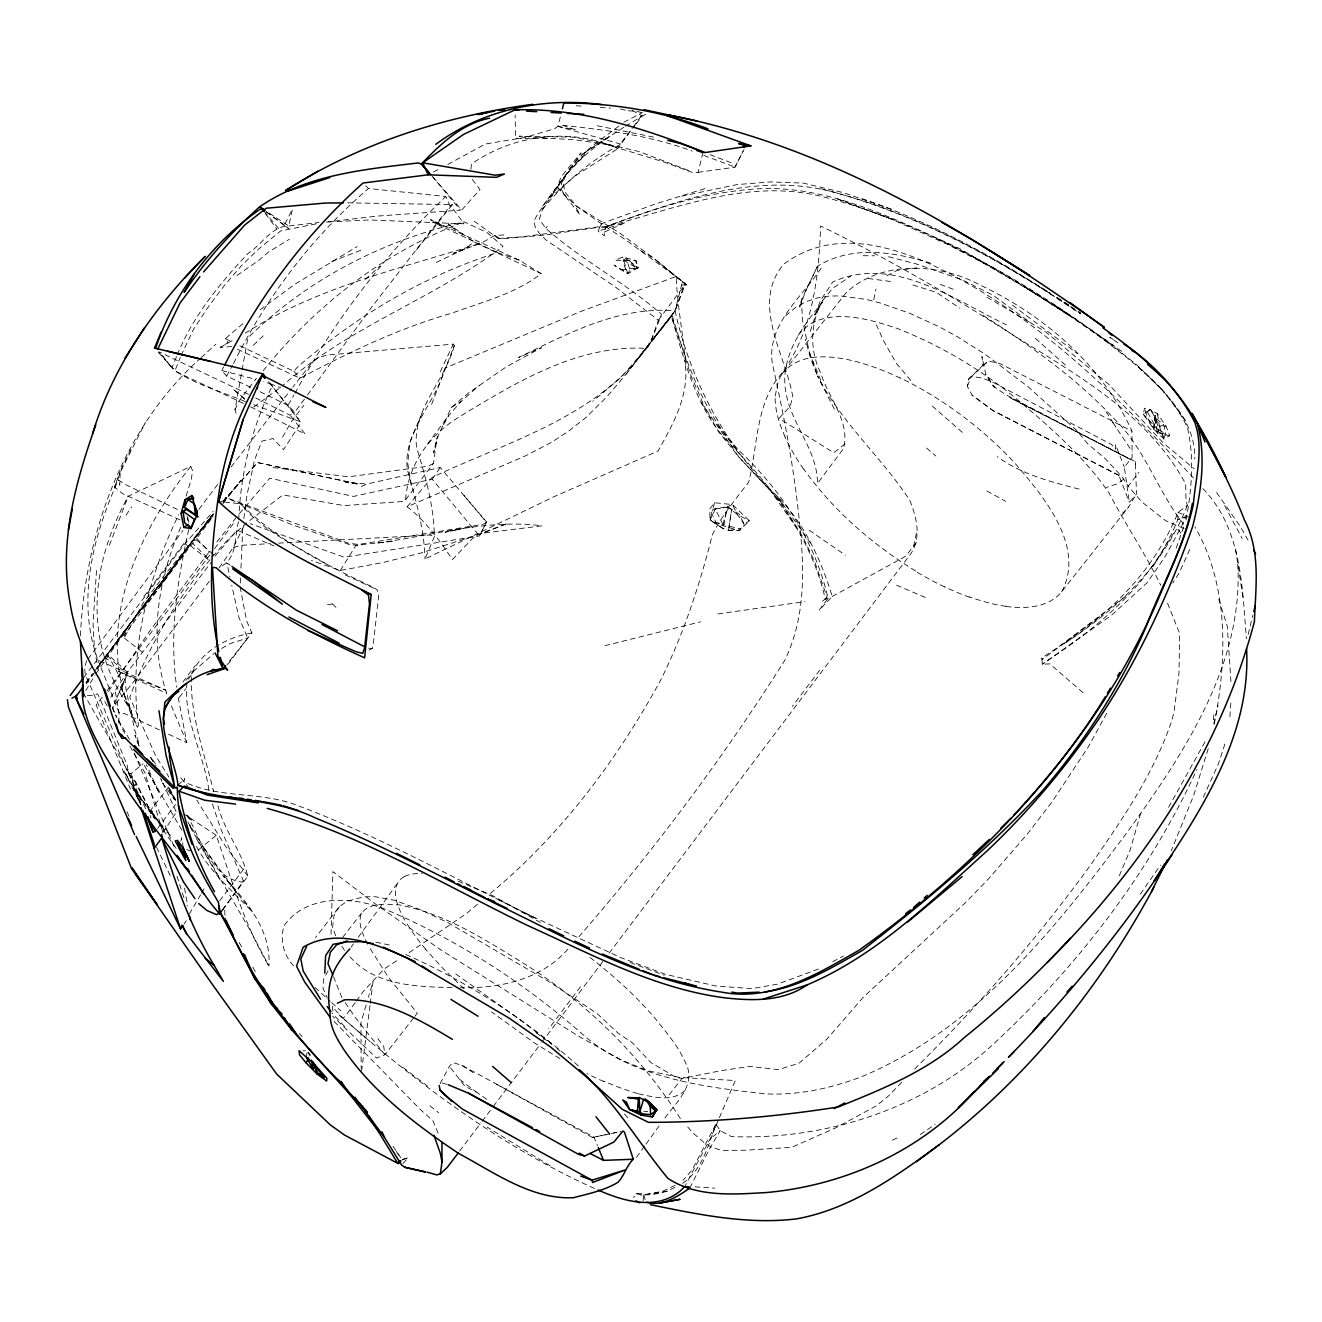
<?xml version="1.0" encoding="UTF-8"?>
<svg xmlns="http://www.w3.org/2000/svg" width="1322" height="1322" viewBox="0 0 1322 1322"><rect width="100%" height="100%" fill="white"/><g stroke="black" fill="none" stroke-linecap="round" stroke-linejoin="round"><path stroke-width="0.75" stroke-dasharray="5 3.75" d="M118.798 722.985L119.046 712.69L114.981 689.754M240.67 578.061L240.373 588.042L246.603 620.828L251.874 632.99L226.938 664.173M240.968 568.08L242.818 526.288M130.861 449.199L120.203 471.21L119.773 485.24L118.319 479.985L126.251 484.943L179.544 510.49M190.071 826.944L251.94 933.431L268.944 966.101C271.407 929.531 245.809 900.728 222.856 875.577L252.733 912.23C232.639 891.078 210.066 872.355 196.251 845.981M609.095 953.245L910.643 553.968C921.781 537.988 916.675 516.852 909.685 500.212C881.46 456.933 841.089 422.528 817.541 375.944L834.38 409.225M643.153 1200.839L643.517 1193.716L636.146 1193.683L633.453 1197.699M168.572 734.206L186.782 742.766L178.239 697.586M80.411 635.799C85.054 533.989 122.616 428.394 199.721 358.973M96.506 570.559L93.052 623.736L94.358 647.863L98.109 669.791M1229.906 716.739L1230.997 700.396M1213.464 719.779L1213.811 714.822M306.522 1057.683L307.084 1050.726L303.085 1050.742M238.737 519.645C240.621 473.094 251.676 427.931 272.282 385.974L270.118 383.711L263.574 381.761M775.188 396.104L778.443 380.257L781.88 374.143L846.477 292.344C882.038 259.889 939.595 263.095 979.866 284.974C1044.43 315.413 1102.184 365.285 1131.963 431.137L1132.111 457.412L1124.328 467.096L1129.335 502.377L1136.441 493.998L1135.433 461.692L1009.562 397.509L1131.054 459.775L1005.282 394.452L993.103 385.974L985.882 374.704L981.965 356.477L982.874 365.351L968.464 379.265L967.34 386.305L972.133 395.245L993.053 410.613L1118.957 475.424L1118.577 474.515L1129.335 502.377M238.505 521.645C234.49 536.286 237.266 557.901 221.865 565.998M1169.722 435.649L1162.55 434.343L1153.66 428.923L1155.197 415.025L1150.239 409.605L1144.505 408.217L1143.315 414.298L1153.66 428.923L1163.839 439.003L1169.722 435.649L1165.987 426.18L1157.428 413.703L1150.239 409.605L1143.315 414.298L1162.55 434.343L1163.839 439.003L1165.508 433.947L1163.872 424.924L1155.362 417.686L1150.239 409.605L1143.315 414.298M729.694 526.272L740.75 528.965L728.521 530.32L731.661 509.35L727.464 506.673L712.922 509.3L710.013 520.025L723.25 528.635L728.521 530.32L739.312 530.7L749.442 520.818L732.421 504.541L714.491 502.757L709.749 509.102L710.013 520.025L723.25 528.635L727.464 506.673L732.421 504.541L737.379 514.555L744.203 524.206L739.312 530.7L716.541 523.644L709.749 509.102M470.88 169.299L471.557 163.928C513.3 134.844 571.021 126.747 617.771 148.692L632.131 128.548M369.978 1005.546L361.451 1072.357M370.226 1003.547L373.019 981.535L368.425 997.201M243.859 518.439L246.999 494.907L254.502 460.188L261.954 441.102L272.91 438.54L283.486 449.678L301.069 422.627L268.746 381.728M405.672 499.699L433.5 463.378L436.805 438.689L437.929 436.293L433.583 452.785L436.805 438.689L451.314 407.49L468.864 392.766L506.326 366.805L541.409 347.686L518.67 357.419C567.435 333.822 619.027 305.911 675.063 310.835C690.662 381.149 725.348 446.39 777.452 496.428C804.454 523.776 821.243 560.016 832.199 596.47L818.962 610.367L828.051 598.42C815.624 543.094 783.946 494.527 743.79 455.181C704.709 417.868 688.332 365.632 671.212 315.727L675.063 310.835L685.308 284.131L653.151 257.823L619.919 233.201L574.591 204.86L557.355 187.261L560.958 176.933L581.052 152.856C566.494 176.14 547.672 196.714 534.138 220.328L534.98 226.492L539.194 233.184L546.333 240.257L615.292 286.924L658.306 320.271L652.308 337.308L646.623 348.397C577.846 344.414 515.993 382.372 459.412 416.794C429.865 434.624 407.787 464.567 405.672 499.699L402.152 501.567L343.935 505.599L282.875 494.907L248.404 521.612M1186.016 520.058C1191.733 489.421 1194.493 458.106 1187.404 427.419C1175.936 403.607 1158.551 383.711 1138.225 367.02C1083.148 320.75 1020.881 284.131 958.83 248.156C898.117 220.757 835.537 188.385 767.322 188.451C711.467 189.823 657.365 207.405 605.459 226.872C675.559 208.546 747.971 178.156 821.656 196.449C932.935 224.79 1031.705 286.94 1124.13 353.09M1214.174 724.473C1227.113 659.414 1229.063 586.125 1195.005 526.982M728.521 530.32L731.661 509.35L739.015 513.994L744.203 524.206L749.442 520.818L737.379 514.555L727.464 506.673L723.002 524.751L723.25 528.635M1153.66 428.923L1155.197 415.025L1155.395 426.328L1153.66 428.923L1147.364 417.355L1144.505 408.217M186.931 682.846C183.13 719.796 204.447 754.879 209.025 791.234M236.109 413.323L234.969 409.853L241.744 371.945M242.091 369.945L247.792 338.019C307.018 279.487 383.38 240.207 464.121 221.848L486.926 232.49L503.038 246.388C433.434 299.152 347.802 326.98 282.297 385.991M180.85 841.321L181.544 837.801L183.213 846.89M832.199 596.47L905.421 556.413L913.717 546.135L917.055 529.709M873.776 299.631L875.974 289.088M188.749 529.626C177.198 581.168 168.968 634.593 176.768 687.308M124.549 636.113L125.871 629.966L97.068 667.709M1213.794 723.58L1218.025 705.502M714.491 502.757L712.922 509.3L727.017 507.235M682.681 1183.306C701.817 1170.433 708.675 1144.786 715.913 1124.08L720.209 1130.641L731.496 1136.623C826.861 1140.208 925.797 1108.117 995.714 1041.885C1078.752 964.746 1149.396 872.735 1196.906 769.536M404.334 876.585C396.451 880.535 394.154 890.07 395.922 898.15A178.602 51.839 36 0 0 406.598 923.235M688.382 170.406L639.154 151.551L601.08 142.726L610.863 145.106L576.194 139.967L519.199 136.199L573.5 137.157L601.08 142.726L664.718 162.259L692.877 172.653L698.082 172.323L702.924 152.641M1248.117 634.494L1252.826 615.341M817.475 266.234L801.463 299.764L799.678 306.985L806.387 289.501L817.475 266.234C852.591 244.603 895.324 252.072 932.473 263.739M447.811 164.44L485.339 144.032L525.429 137.372L554.546 128.73L557.934 126.367L560.412 116.584M680.417 1118.627C639.435 1053.931 583.415 999.482 517.91 959.838C480.778 936.968 442.54 913.072 399.095 904.876C386.602 904.198 370.259 901.984 361.534 913.138C357.271 923.681 363.021 934.786 367.665 944.189M1208.242 748.616L1193.733 795.266L1171.209 850.938M704.841 188.649L655.976 203.786L601.312 223.699L598.073 231.168L604.352 235.779L605.592 226.69C679.591 200.068 760.464 170.009 839.206 193.723C914.708 214.445 984.543 251.643 1050.263 293.55M1140.622 813.245L1130.211 849.897L1118.197 878.403M369.036 650.143L372.209 648.507L373.201 645.103L378.819 594.636L377.018 589.645L371.846 586.654C325.063 564.395 277.62 540.599 240.488 503.715L218.56 501.517M366.111 1005.034L360.939 1022.666L361.17 1068.424M361.336 486.513L366.905 484.017L440.259 467.509L486.562 521.959L479.473 535.955L344.133 557.206L250.238 523.694M623.819 127.325C601.989 140.975 580.589 156.459 564.577 176.867L542.466 209.322L539.31 219.287L546.019 228.574C582.06 260.417 625.223 282.611 661.512 314.239L651.184 341.241L626.149 374.143L606.815 396.848L585.96 417.471L568.658 431.121L551.489 442.358L525.792 455.726L407.126 506.789C425.601 520.951 439.582 540.334 452.405 559.553L472.367 538.649L478.052 534.6L507.648 523.38L482.58 533.196L421.156 552.96L382.901 562.561L340.299 570.476L311.43 560.495M1224.899 744.022L1218.487 763.703L1202.161 799.777M810.254 331.392L820.185 301.003L832.794 281.966C893.044 254.435 954.203 299.797 1006.488 324.898M114.138 711.798L112.8 707.237L125.078 678.665L125.904 688.812L134.811 730.289L139.868 746.005M186.088 496.13L191.376 479.06L192.533 470.665L190.798 466.369L128.217 496.262C106.785 535.08 93.581 579.102 97.861 623.769C100.555 655.497 113.395 685.275 131.506 711.203L119.988 685.093L137.471 727.183L138.463 725.216C128.614 652.605 147.122 580.061 178.619 514.82M86.773 660.752L84.476 667.362L85.236 674.303L128.052 772.957L135.67 781.814L147.783 805.61L164.275 829.687L173.033 837.537M822.763 300.425C810.022 322.832 809.378 350.446 820.912 373.482C828.332 397.641 850.839 422.015 843.436 448.687L817.442 483.505C817.773 450.802 791.696 424.94 786.061 393.278C779.104 358.526 801.479 327.377 822.449 302.259L814.55 314.95L822.763 300.425L832.53 288.394L850.591 276.248M1176.183 548.233L1184.71 523.809M605.592 226.69L625.223 239.53L686.762 284.56L683.226 287.832L674.98 310.967L651.184 341.241L672.237 315.677L690.762 375.217L705.056 408.019L718.276 431.418L738.899 457.048L780.707 501.815L802.933 537.046L814.517 561.321L827.142 597.313L825.275 599.147C811.559 537.178 771.552 486.298 728.092 441.961C695.554 407.721 684.267 359.733 671.212 315.727L638.179 357.948L672.237 315.677M179.974 519.86L122.302 493.519L114.535 487.041L120.203 471.21M431.616 404.35L454.305 345.538L453.297 344.117L326.732 355.073L317.594 357.981L311.926 362.674L292.873 387.049M122.368 686.647L128.251 670.865L117.212 697.355M180.75 527.296C158.144 579.053 148.246 638.757 166.721 693.323L118.517 671.444L165.647 690.101L98.043 660.174C75.949 600.585 93.218 535.608 118.319 479.985M454.305 345.538C445.299 380.372 412.067 409.688 416.579 447.414C425.42 476.581 434.046 506.095 434.294 536.815L425.006 558.975L553.505 496.94L658.025 451.066C671.593 426.775 686.25 401.21 685.87 372.54C684.713 340.332 677.228 308.72 676.236 276.43L581.812 311.067L444.87 368.16C436.095 403.012 402.566 431.881 407.341 469.426C415.389 498.906 424.263 528.056 425.006 558.975M109.412 545.242L128.217 496.262M114.535 487.041L120.93 470.996L145.503 422.313M245.479 401.657C221.98 391.742 196.053 384.95 174.983 370.606L180.288 357.419M181.048 355.535L193.574 329.211L208.314 306.82L224.525 285.304L241.265 265.887L258.434 249.214L280.677 230.904L316.338 223.831M176.52 356.659L171.959 367.83L176.95 372.044L243.446 403.375M177.28 354.808C192.995 316.09 220.03 283.255 248.387 253.08C261.971 244.801 271.208 226.079 288.774 225.996L319.015 222.493M331.029 934.357L332.896 871.611L376.092 904.463L440.87 949.94L578.788 1036.283L621.522 1060.145L648.011 1070.77L679.591 1077.43L735.329 1080.52L711.203 1136.788L685.374 1185.388M967.34 386.305L971.389 376.506L988.526 360.939L1000.291 363.715L1131.963 431.137M234.969 409.853L238.274 401.921L256.418 378.34M421.949 413.439L409.886 442.358L407.738 463.163L411.423 486.975M251.874 632.99C227.731 636.973 201.489 650.903 191.442 674.237C189.492 714.343 204.546 753.21 213.602 791.696M1189.75 549.456L1179.274 572.773L1172.796 583.052M715.417 1126.575L714.211 1129.203L715.913 1124.08L692.084 1170.02L682.962 1180.331M440.193 371.879L453.297 344.117M243.892 525.974L233.383 547.374L217.717 569.848M1106.712 713.269L1088.419 746.732L1051.965 801.991L1027.723 833.571L989.071 878.238L966.96 901.224L862.969 997.598L826.928 1039.092L799.066 1063.202L778.443 1069.614L749.673 1066.457L721.63 1070.572L682.036 1078.405L675.939 1077.314L650.87 1062.558L632.362 1042.81L617.952 1033.077L597.098 1013.478L549.407 981.916L448.687 923.087L421.437 910.065L394.6 900.348L375.547 896.746L363.732 896.779L346.992 901.34L339.291 906.677L315.578 937.579M266.284 211.867L288.692 228.59L284.313 225.285L292.443 209.091L288.774 225.996L266.466 211.305M486.562 521.959L479.473 535.955L432.244 479.208L353.503 496.428L269.804 478.184L238.29 514.919M698.082 172.323L734.933 167.233L744.022 149.535M328.021 970.778L323.477 979.519L322.998 988.311L327.245 997.895M1187.354 505.384C1163.773 565.783 1117.024 609.574 1063.433 644.045C1112.992 611.392 1155.411 568.03 1178.084 512.374L1187.354 505.384L1186.016 500.443L1185.669 483.968C1149.115 415.951 1080.818 376.985 1017.444 337.821C953.873 297.07 888.615 258.93 820.632 225.996C818.715 280.165 812.138 337.391 775.981 380.538C755.44 410.795 757.407 448.323 748.649 482.2C735.743 499.005 722.225 515.299 712.508 534.303C699.801 584.473 683.738 633.717 660.67 680.136C616.465 761.108 559.751 836.396 488.231 895.176M440.11 1083.726L449.414 1066.358L452.934 1062.524L462.022 1065.416L593.925 1137.118L597.494 1145.645M250.75 387.346L226.64 376.043L221.782 370.507L223.732 366.872M124.78 636.857L143.09 603.063L165.448 573.913L212.941 516.258M734.933 167.233L742.997 151.22M226.64 376.043L232.54 365.285M233.531 363.5C266.548 296.987 312.075 236.952 368.458 188.517L445.795 196.482L450.141 206.017L370.904 308.175L305.597 397.558M1168.582 807.312L1206.689 738.833M664.916 1117.966C676.401 1102.201 697.008 1084.09 685.457 1062.657C678.434 1046.297 666.552 1032.763 655.596 1018.965C635.998 995.78 613.21 975.52 589.348 956.847M443.531 424.643L448.488 415.852L461.114 401.392L479.258 385.479M108.47 691.439L149.997 630.644L209.388 551.654M618.96 126.003C597.561 142.495 572.641 157.417 561.536 183.262L561.652 189.757L564.891 195.623L579.994 214.825L574.591 204.86M282.561 437.07L291.633 421.272L303.829 405.358M1153.048 566.46L1173.49 533.278M474.251 221.237L498.245 238.505L500.608 238.803L543.425 235.233L599.775 227.136L602.369 222.674M1158.948 429.881L1165.508 433.947L1157.196 432.922L1155.362 417.686L1158.948 429.881L1157.196 432.922L1162.55 434.343M689.803 1188.098L709.583 1148.768L720.209 1130.641L712.822 1136.821M304.39 399.194L294.723 412.15L287.915 405.375L293.963 395.03M294.971 393.312C334.532 320.172 385.611 253.824 445.795 196.482M189.327 913.981L200.547 894.895M201.572 893.16L204.629 887.971M85.831 690.547L94.87 675.509M95.862 673.84L133.819 618.845L159.417 584.423L96.754 668.238M1006.042 606.451C1025.244 608.963 1048.445 607.905 1061.682 591.711L1128.591 507.004L1136.441 493.998M213.057 514.225C185.344 548.151 163.003 586.01 133.819 618.845M340.299 570.476L355.982 545.292L394.039 541.078L376.092 543.127C431.005 536.22 486.314 518.455 542.037 525.826L482.58 533.196M339.291 906.677L334.102 915.022L332.615 927.069L336.333 937.794M620.927 269.787L638.212 267.788L630.049 270.151L627.768 273.704L614.086 265.094L627.768 273.704L638.212 267.788L635.915 260.533L622.712 257.03L615.044 260.302L635.915 260.533L636.659 267.953L638.212 267.788L626.264 258.451L623.356 260.037L624.281 265.755L627.768 273.704L622.712 257.03M1061.682 591.711C1086.188 546.036 1042.248 494.643 1013.511 461.642C981.089 427.254 942.569 398.5 900.067 377.795M188.402 679.211L193.789 671.064L213.701 653.762M162.887 832.629L177.346 810.766M110.784 697.272L127.391 672.22L211.371 562.081M821.193 268.102C801.644 297.5 766.512 324.749 772.312 363.5C783.318 412.481 792.853 461.841 798.372 511.779C804.04 561.966 807.461 613.259 784.838 660.273C723.051 758.117 653.332 851.285 577.334 938.537M126.036 515.15L131.655 506.888M432.244 479.208L440.259 467.509M222.542 909.949L247.809 876.139C241.728 851.087 223.93 830.348 217.717 805.098M97.382 668.816L118.864 638.559L191.525 542.45L194.532 538.632L196.73 538.385L213.47 515.877M1140.308 894.135L1160.567 865.1M183.989 924.028L186.286 920.773M633.321 126.879L642.905 113.444M355.205 1002.737L344.579 1017.048L342.282 1017.659L333.59 1007.975M356.345 1001.134L363.22 991.517L384.173 968.91L399.657 958.863M636.493 1157.345L644.789 1145.761M645.979 1144.108L659 1126.063M160.54 585.448L191.525 542.45L207.62 557.917M222.608 909.933L243.413 880.997L220.708 828.745L211.999 802.685M350.974 947.263L353.387 943.941M358.229 937.298L396.914 884.088M87.979 659.1L182.965 530.403M86.426 683.755L96.159 670.469M221.6 911.056L224.723 906.793L224.839 914.477L226.591 917.947M209.306 581.267L133.886 681.491L112.8 707.237M213.619 554.662L196.433 539.954L190.5 545.771L125.623 633.255L122.037 636.328L97.911 666.982M464.005 495.519L486.446 522.339L483.224 524.289L358.659 544.433L348.859 543.359L226.888 497.816L223.038 503.004M427.37 444.291L448.488 415.852M913.717 546.135L916.477 542.4M94.374 671.444L118.864 638.559M85.897 683.127L93.102 673.443M542.681 205.935L564.973 176.057L550.448 197.391L574.773 176.173L617.771 148.692M179.28 697.52L185.774 688.828M86.161 682.284L92.226 674.187M157.615 828.332L175.446 804.454M658.306 320.271L685.308 284.131L653.151 257.823L637.32 248.833M196.433 539.954L192.004 540.83L213.338 513.762L120.566 636.229L191.525 542.45M214.577 548.647L235.547 520.703M227.731 664.536L247.66 638.014L238.869 617.242L231.747 585.117M143.834 596.586L186.038 540.582M182.948 681.954L195.342 665.495M198.878 509.334L218.46 483.389M83.749 677.542L183.609 545.308L213.189 511.366M187.939 547.572L124.119 632.015L122.037 636.328L142.958 652.655M107.016 690.828L209.801 555.025M219.716 900.778L245.561 866.621M646.623 348.397L674.98 310.967L682.466 281.52L657.778 261.773M580.507 986.79L548.762 1028.813M819.756 670.122L792.324 706.427M459.709 1150.95L480.877 1122.94M482.117 1121.304L492.081 1108.117M493.321 1106.464L540.632 1043.868M541.871 1042.215L602.865 961.474M210.066 559.735C175.462 600.75 148.279 646.871 129.771 697.305L155.434 755.341L168.836 776.956M542.466 209.322C563.635 183.18 589.86 161.284 619.291 144.974L635.089 125.342M636.279 123.772L642.244 115.956L646.557 114.006M102.207 697.14L96.176 705.023L130.432 788.986M413.67 1017.874L384.917 1054.774L376.522 1058.03L332.681 1016.221M414.877 1016.304L417.289 1013.131L388.304 977.189L368.524 945.974M1184.115 528.569L1165.508 520.637L1141.795 501.897L1128.195 486.215L1138.853 472.268M231.02 467.013L291.6 388.668M223.054 501.253L257.443 462.535L359.138 484.249L345.571 482.315L366.905 484.017M626.149 374.143L671.212 315.727M416.48 249.858L452.339 204.596L347.521 202.828M216.858 542.02L237.002 516.505M168.687 786.921L149.799 811.278L150.906 818.004M342.629 937.496L361.534 913.138M205.323 524.024L212.578 514.787M223.468 500.922L225.897 497.832L293.038 525.049L348.182 544.201L355.982 545.292M669.18 1094.781L682.036 1078.405M223.385 501.021L225.897 497.832L221.237 502.112M222.79 503.649L240.786 480.63L223.418 501.435M209.306 519.1L213.123 514.341M223.302 501.666L257.443 462.535L359.138 484.249M781.88 374.143C801.099 349.801 837.008 356.097 863.15 363.401M186.666 548.184L211.437 517.96M239.844 345.769L293.93 371.317L297.02 367.566C355.42 316.503 423.255 275.984 497.403 252.634L519.282 260.17L541.144 273.604C515.514 293.897 482.051 301.945 451.711 313.231C398.5 328.319 348.545 352.627 299.929 378.224L235.448 348.281M185.972 680.318L193.789 671.064M407.126 506.789L431.897 477.506C508.309 441.201 597.908 417.24 649.416 344.513L621.423 377.018L592.801 401.376M215.172 556L237.101 530.188L273.836 545.854M243.413 880.997L242.389 882.204C211.041 878.139 200.58 838.445 186.98 814.963M798.058 335.309C821.54 304.87 867.017 318.272 897.456 328.534C941.38 345.753 982.196 370.292 1018.436 400.467C1051.387 428.262 1084.271 457.131 1108.943 492.809C1125.27 524.173 1145.397 553.654 1160.799 585.382M263.227 370.705C316.057 304.82 384.785 251.692 464.121 221.848M567.882 949.13C541.342 979.701 499.138 988.724 460.238 987.666M402.929 1163.591L408.184 1157.742L401.954 1159.543M212.677 556.595L229.086 538.368L246.834 522.834M583.316 156.591L565.882 174.917L563.189 181.544L564.692 191.723L576.458 206.199L601.312 223.699M1122.494 513.349L1128.591 507.004M901.769 1082.288L888.896 1095.591L876.37 1105.836L835.752 1127.831L791.614 1147.347L744.98 1150.239L721.746 1150.421L711.087 1147.05L703.701 1142.307L692.728 1132.723L685.341 1124.262M914.642 1068.986C978.379 1005.959 1037.373 938.223 1090.105 865.712C1122.031 819.904 1153.875 773.701 1171.92 720.325L1174.052 711.798L1178.976 673.493L1179.687 633.651L1166.401 600.32M201.109 357.601L215.866 344.232M177.974 785.285L184.816 778.608L183.609 781.583C217.849 798.306 257.228 791.663 292.74 803.726C376.952 834.711 455.346 879.08 535.807 918.344L495.667 898.15M569.022 169.745L584.688 154.476M253.378 345.224L263.227 335.871M968.464 379.265L971.389 376.506L981.255 377.828L991.616 381.579L1111.637 444.506L1115.438 449.265L1115.52 444.473L1124.328 467.096M685.011 1090.402C672.534 1102.498 652.919 1096.863 637.948 1093.707M365.368 279.388L379.976 266.036M231.763 346.562L220.096 347.438L227.962 342.745L225.335 338.647L244.173 322.618M785.565 315.925L795.827 307.216L805.809 301.747L816.93 298.012L829.191 296.062L840.28 295.897L866.521 299.45L880.055 302.969L909.437 313.165L939.099 326.765L957.178 336.598L985.154 354.313L1027.624 386.338L1076.422 430.162L1087.609 443.762L1105.539 458.949L1122.18 476.978L1128.195 486.215M477.457 904.281L466.699 913.386L406.548 954.401M545.606 228.028L547.407 226.508M356.957 545.903L357.998 545.044M822.631 601.08L827.142 597.313M198.3 849.963L216.263 835.289C231.466 879.51 244.603 925.4 268.944 966.101M128.052 772.957L130.845 773.717L143.09 763.736M1123.7 479.043L1117.916 483.687L1106.134 487.488M982.874 365.351L988.526 360.939M1126.162 595.941L1058.112 647.268L1041.852 657.86L1042.298 664.239L1049.883 663.875L1085.098 694.463M845.088 443.944L833.719 452.735L779.104 418.396L790.226 406.218L792.721 396.451C785.516 354.081 750.351 303.895 783.682 264.218C845.419 218.361 923.665 257.112 980.643 291.071C1062.458 340.564 1129.93 409.969 1194.824 479.374M1099.656 616.663L1042.281 659.496L1041.852 657.86M190.798 466.369C133.125 538.203 90.243 638.526 137.471 727.183M279.058 388.47L252.072 408.234M260.137 309.778L294.591 284.428L357.105 246.603M436.194 262.45L464.501 248.999L474.168 241.992L541.144 273.604M327.492 604.666L332.483 603.923L334.846 602.237M236.935 275.505L258.864 260.335L268.63 251.957L289.386 239.249M920.277 1134.54L935.117 1124.361M255.724 397.955L290.063 415.24L294.723 412.15M450.141 206.017L452.339 204.596L450.885 205.72L464.005 223.815L369.995 219.948L327.162 221.964M451.314 407.49L461.114 401.392M625.504 126.301L642.244 115.956L632.263 110.453M464.501 248.999L453.413 253.378L481.952 242.785L494.643 235.514L504.244 234.919M220.096 347.438L234.44 339.324M245.198 333.227C317.181 286.891 401.508 268.349 481.952 242.785M221.584 648.474L230.392 643.5L247.66 638.014M433.5 463.378L428.361 466.137L348.76 476.796L271.341 467.377M832.744 961.705L843.37 956.037M636.146 1193.683C649.069 1196.873 664.288 1192.956 675.922 1186.892M433.5 171.976L440.656 168.208M886.979 275.736L897.109 270.399L918.493 267.722M623.852 122.235L642.409 112.651M892.482 1140.175L897.82 1137.614M675.129 1185.404L662.322 1191.337L640.823 1195.286M604.022 232.209L625.19 222.658L598.073 231.168M331.574 261.541L361.137 250.139M402.119 1159.989L408.184 1157.742M818.467 969.009L777.419 984.163L752.003 988.641L715.813 985.997L665.214 974.281L621.208 957.806L524.024 912.626M1155.362 417.686L1159.427 426.428L1163.872 424.924M1188.346 516.671L1177.852 519.563C1151.776 584.374 1099.028 626.38 1042.298 664.239L1111.174 615.49L1147.149 582.721L1165.128 556.612L1181.62 526.305L1185.884 516.522L1177.852 519.563L1178.084 512.374L1186.644 515.96M496.56 1084.271L592.421 1137.515L617.077 1132.26M825.275 599.147L828.051 598.42M233.383 547.374L241.496 545.308L270.266 543.623M604.914 645.665L700.495 621.852M592.421 1137.515L609.541 1133.879M611.442 1133.466L620.96 1131.45M472.07 526.652L444.985 532.221L458.056 529.626M681.524 196.201L737.213 184.568L770.511 181.924L803.214 183.097L843.006 192.566L893.077 209.818M620.811 144.115L557.934 126.367L563.436 125.458C607.046 130.002 650.936 135.786 692.265 151.105M667.461 1191.37L643.979 1194.939L643.517 1193.716L645.962 1202.888M225.55 497.997L226.888 497.816M717.912 613.937L804.9 601.659M132.183 785.681L135.984 785.185L83.831 693.885M326.204 222.129L376.208 216.18L460.502 210.165L432.096 176.156M686.762 284.56L680.582 285.255L683.226 287.832M498.245 238.505L522.504 236.787L598.519 226.806L608.831 227.103L599.775 227.136M278.496 543.144L430.179 535.046L434.294 536.815M176.107 848.41L161.78 827.969L151.914 811.163C143.173 809.444 169.497 829.852 169.051 834.513M149.171 811.295L151.914 811.163M1157.428 413.703L1159.427 426.428L1165.987 426.18M643.831 1111.637L647.78 1111.521M87.401 695.488L93.003 695.422L97.514 693.868L99.563 697.686L127.11 765.141L128.531 772.659L141.404 804.073M547.424 138.38L515.613 138.595L515.117 114.964M863.183 255.724L874.652 255.774M452.058 987.584C416.347 986.724 373.729 985.634 349.107 955.69M694.992 1186.826L714.888 1188.164M628.231 110.767L635.039 111.18M576.144 105.727L584.225 106.289M600.353 107.413L610.433 108.123M368.673 648.193L372.209 648.507M868.19 278.479L892.829 281.801M597.164 125.755L656.208 137.653M557.934 126.367L575.169 129.754L563.436 125.458M375.861 942.189L391.51 945.428M620.596 108.999L626.331 110.321M1079.066 489.074C1050.511 481.852 1021.278 474.185 997.135 456.586M221.782 370.507L255.774 379.364M888.483 256.699L916.014 263.855L961.838 279.686L992.971 295.17L1030.73 322.832L1046.082 332.219L1108.927 384.52L1163.41 443.118L1194.212 468.765M636.758 111.279L642.641 112.915M820.681 188.699C914.642 212.445 1000.771 259.756 1080.504 313.892M442.159 1083.032L446.671 1084.288M186.782 849.666L191.558 851.104M270.118 383.711L280.71 387.693M912.907 285.007L936.207 292.294L959.904 308.224M253.708 404.73L300.557 421.784L268.465 381.496M458.255 881.245L492.181 895.391L540.467 922.475M891.177 218.973L836.198 198.482L891.177 218.973L947.329 244.322L983.882 263.359L1034.928 293.302M630.164 962.532L664.222 975.223M703.8 155.401L734.503 166.869M940.322 284.395L954.914 289.898M710.013 154.657L731.198 162.755M862.06 198.68C928.837 221.402 991.169 255.063 1050.246 293.269M405.804 954.534C469.508 982.791 529.048 1021.724 580.953 1068.209M594.437 1188.445C500.212 1146.009 416.529 1082.602 339.01 1014.85M896.564 585.216L927.119 598.238M345.306 574.921L377.018 589.645M519.282 260.17L430.542 219.65L444.556 226.789L432.608 222.079L497.403 252.634M260.037 391.692L287.915 405.375M159.45 729.926L124.83 713.682L119.046 712.69L98.043 660.174M103.893 657.745L111.312 661.297L119.889 677.294M250.701 406.879L305.101 434.013L290.063 415.24M225.335 338.647L232.589 342.2M936.406 238.406C1008.19 272.216 1075.728 315.214 1137.201 365.302C1163.162 391.031 1195.799 418.975 1194.724 458.949M486.76 1099.293L476.184 1091.922L464.799 1086.205L449.414 1066.358M248.486 394.303L158.855 351.784L171.959 367.83L159.945 352.528M1118.957 475.424L993.053 410.613L972.133 395.245M463.064 234.341L456.073 230.557L447.91 223.633L474.168 241.992M327.178 564.511C297.004 546.052 263.26 531.989 240.488 503.715M986.89 490.991L1005.678 501.335M494.643 235.514L500.608 238.803M986.972 297.235L1030.73 322.832M559.966 1058.641L534.964 1043.289L491.586 1011.925M1113.157 339.341L1109.769 337.325L1118.23 342.976M623.356 260.037L636.659 267.953L626.264 258.451L630.049 270.151M550.084 1165.789L487.207 1127.137M216.263 835.289L184.617 814.435M983.37 315.578C1030.086 345.472 1076.091 377.778 1114 418.628C1145.331 448.736 1157.609 491.9 1184.545 525.313M972.43 256.187L983.882 263.359M1057.022 297.533L1068.887 304.985M1057.055 297.847L1068.969 305.365M1070.671 306.456L1080.867 312.901M1077.033 320.188L1026.07 287.915L1067.697 314.653M915.617 570.988C872.421 544.466 833.273 510.507 803.743 469.128M462.022 1065.416L473.21 1072.72M1041.753 288.179L1080.636 313.777M230.259 565.304L226.855 563.023L229.962 577.086M1054.659 305.052L1113.289 345.455M809.163 530.221L845.402 555.207M455.76 973.95L520.042 1019.692L552.513 1044.479M535.873 1032.581L552.018 1044.446M1012.454 305.167L1077.546 353.718M266.234 211.751L284.313 225.285M402.946 1067.399L427.518 1086.106M459.577 1079.281L476.184 1091.922M190.5 545.771L209.768 560.825M429.964 1105.803L438.623 1112.727M187.823 817.029L192.615 820.912L187.096 815.129M932.225 406.052L962.796 432.79M1035.407 338.465L1066.705 366.161M269.44 383.545L272.282 385.974M926.573 448.042L935.893 456.04M244.801 399.31L232.689 388.85L246.751 400.516M342.282 1017.659L370.226 1041.719M127.391 672.22L107.528 654.093M557.074 1048.544L560.131 1051.254M315.016 987.501L330.12 1001.184M331.64 1002.555L340.696 1010.768M464.105 988.724L442.523 968.018L425.453 949.196M107.115 655.53L122.698 670.304M1138.225 367.02L1160.435 388.205M344.612 1026.516L332.086 1013.115M332.483 603.923L335.953 607.36M993.103 385.974L994.59 387.462L985.882 374.704M365.748 185.774L368.458 188.517M185.477 543.904L187.757 546.217M334.02 1021.361L420.594 1109.753L432.972 1120.825L438.937 1135.218M780.707 501.815L738.899 457.048L699.702 400.236M196.73 538.385L209.603 552.199M624.414 1114L628.429 1118.313M158.359 352.28L174.983 370.606M557.355 187.261L564.891 195.623M180.784 777.832L187.873 786.474M433.054 177.131L461.675 210.016L480.002 189.542L471.243 178.106M293.93 371.317L299.929 378.224M264.036 211.305L280.677 230.904M910.808 380.521L896.266 363.186L883.625 340.861L876.403 324.848M299.532 1033.589L302.094 1036.696M247.809 876.139L225.07 845.584L196.78 800.107M308.257 1052.18L310.587 1055.105M1202.937 488.694C1241.722 528.453 1242.168 586.803 1246.415 638.757M155.451 817.938L136.612 792.473L154.591 818.351L131.291 783.615L140.677 799.281L123.607 770.462L139.95 802.801M293.666 965.804C283.453 955.162 279.62 939.777 284.147 925.631C306.126 894.085 352.66 896.349 384.867 909.106C458.205 940.058 526.206 984.212 585.696 1037.026C635.403 1078.488 703.287 1087.014 765.587 1093.856C798.62 1095.492 831.406 1088.27 862.109 1076.488C976.528 1028.483 1056.873 926.788 1128.988 829.786C1184.876 752.086 1244.068 662.586 1237.673 562.908M717.168 424.676L739.609 453.925M237.712 893.887L203.026 846.675L220.576 871.562M1161.625 388.817L1187.52 423.139M1177.902 529.246L1181.422 533.923M164.275 829.687L150.708 811.658L130.845 773.717M377.861 1038.613L383.744 1046.479L384.917 1054.774L355.453 1017.742L343.042 999.382M153.187 761.72L150.741 757.506L155.401 763.752M265.276 213.47L276.695 228.855M777.452 496.428L810.518 543.012M396.17 1151.33L400.797 1157.907M1216.587 492.511L1240.383 526.553L1247.985 540.103M774.345 496.147L796.571 527.974M393.014 1146.257L400.847 1157.874M1112.744 422.379L1132.144 451.529M162.573 782.905L174.372 799.529L167.448 787.036M341.82 946.255L345.108 951.344M1105.969 411.621L1115.933 427.056M150.741 757.506L155.781 765.455M203.737 847.65L189.823 825.077M181.841 830.183L143.404 763.852M196.829 839.222L219.716 879.411M175.314 799.694L168.836 788.375L175.595 800.653M129.49 739.444L115.576 715.053L124.632 733.231M189.79 825.292L191.822 828.877M104.785 701.552L107.793 706.906M129.886 746.12L144.941 772.858L163.201 833.389M187.939 821.953L190.847 827.142M1147.595 412.299L1155.395 426.328M308.043 1052.461L309.959 1055.931M239.166 942.421L242.091 947.725M252.833 967.175L255.757 972.48M169.563 788.507L175.347 799.298M1224.618 505.5L1242.168 538.533M148.378 772.56L159.334 793.217L146.296 764.579M126.317 774.675L128.548 779.187M112.139 707.865L114.816 713.302M176.074 811.493L161.284 779.6M156.607 847.352L171.827 878.849M128.531 772.659L147.271 812.187M186.782 742.766L170.72 704.262M160.54 778.476L161.895 781.434M140.892 804.701L133.638 788.358L140.81 804.553L136.315 790.986M134.282 753.226L174.504 847.534M127.028 811.642L129.424 817.211M801.463 299.764L802.437 319.99L809.576 353.04L822.598 384.719M785.07 436.938L781.021 427.056A178.255 77.304 38.3 0 1 775.138 396.071M333.557 976.743L341.919 997.697M139.207 746.17L134.943 735.131L139.19 746.55M1159.427 426.428L1163.839 439.003M809.576 353.04L817.541 375.828L810.584 358.477L805.362 339.407M176.95 876.172L183.874 897.572M1218.768 599.213L1227.279 626.298L1231.096 684.036M187.674 517.381L189.277 524.107M184.551 888.169L187.707 906M1235.541 549.01L1243.407 600.271M187.245 516.786L187.757 520.538M332.384 1006.174L332.929 1011.363M1135.433 461.692L1135.515 464.402M863.266 363.633A177.941 76.99 38.2 0 1 900.117 378.042M1005.943 606.319A179.627 77.833 38.2 0 1 969.505 596.883M944.718 586.968A179.214 78.081 38.3 0 1 915.584 571.319M969.67 597.296A177.958 77.32 38.3 0 1 944.685 586.852M803.627 469.112A177.462 76.957 38.3 0 1 784.954 436.904M404.35 876.602A177.958 51.591 35.9 0 1 422.164 873.545M637.766 1093.509A179.61 52.037 35.9 0 1 603.625 1081.066M603.972 1081.627A177.958 51.905 36 0 1 586.902 1073.596M425.717 949.279A178.354 51.541 36 0 1 406.746 923.301M715.318 509.02L710.013 520.025L723.002 524.751L715.318 509.02M595.743 145.37L581.399 154.889L610.136 135.918L595.743 145.37"/><path stroke-width="1.5" d="M1046.974 962.713C1141.778 868.19 1219.876 752.069 1254.396 621.687C1255.603 587.282 1261.023 551.654 1244.349 519.81C1230.121 482.794 1210.969 448.059 1192.031 413.323L1225.874 477.292C1201.946 425.932 1172.482 375.498 1123.733 343.968M82.691 684.68C80.212 708.228 90.921 730.785 102.108 750.78C126.912 792.506 156.409 831.158 186.666 869.033L176.834 855.334L210.743 903.323L219.502 913.899L221.6 911.056M176.768 787.135L177.379 787.631C177.032 829.059 197.755 867.744 218.494 902.397L219.502 913.899M324.782 973.124L325.625 955.674L333.045 944.305L346.942 941.892L363.021 941.743L373.151 943.627M164.539 724.192L163.383 718.871L164.837 702.279C180.321 686.548 200.498 670.171 223.187 668.849L225.682 665.726M637.27 1112.099L638.443 1099.111L627.801 1097.524L640.03 1097.888L649.879 1102.895L656.753 1109.852L652.324 1116.958L640.906 1115.024L629.536 1109.455L622.745 1099.887L626.578 1102.333L629.536 1109.455L637.27 1112.099L639.865 1111.752L642.294 1113.835L650.688 1114.677L656.753 1109.852L648.375 1101.523M95.746 424.973C75.85 481.439 58.664 542.218 69.983 602.386C74.049 629.718 84.542 654.869 98.952 678.302C108.437 697.586 111.279 719.812 121.888 738.387L125.722 738.155M312.686 401.657L325.856 407.407L262.351 375.332L243.116 419.603L218.56 501.517C262.219 542.45 318.437 567.287 371.185 594.57L364.608 657.844C311.695 634.015 259.922 606.17 216.081 567.683L212.478 567.468L217.899 656.175L227.648 670.237L225.418 668.321L207.141 674.666M1192.361 503.418C1184.876 546.697 1161.493 585.464 1146.24 626.298C1120.874 685.87 1085.263 740.551 1043.322 789.763C988.641 849.22 925.879 900.96 862.241 950.518C831.802 967.737 800.14 987.038 765.091 991.864M427.105 1172.135L436.756 1174.911L440.325 1173.87L442.027 1161.84L441.928 1142.423M67.405 699.668L68.397 706.94L131.522 868.554L157.153 904.694L132.134 867.744M68.413 529.924L72.28 509.218M76.478 695.24L75.916 698.066L134.563 834.612M1253.768 611.508L1255.173 605.773M562.395 108.768L563.883 102.901C613.111 103.182 662.058 111.048 708.047 128.928M197.028 511.019L197.127 514.803L190.88 528.519L183.808 527.445L181.097 513.481L184.948 499.749L191.789 495.568L193.805 498.725M218.56 501.517L243.116 419.603M640.906 1115.024L639.865 1111.752L643.649 1099.16M264.681 210.677L261.475 208.281C212.726 241.579 175.231 291.187 156.046 346.975L154.525 348.066L262.83 373.829L265.193 376.985M92.523 433.88C113.097 365.649 155.005 306.142 205.174 256.352L184.733 277.95M183.064 511.3L184.667 522.752L190.88 528.519L194.433 519.397L183.064 511.3L186.253 509.251L197.722 516.753M256.782 389.23L257.674 387.049M154.525 348.066L161.218 331.954M1167.276 860.044L1151.528 891.458M157.533 349.471L180.023 303.019L199.919 276.711M306.638 946.42L300.805 958.995L303.217 971.158L320.519 999.267M306.126 1062.921L299.499 1054.791L299.069 1050.742L314.735 1064.59L326.831 1078.273L326.633 1081.066L317.065 1073.976L306.126 1062.921L308.571 1057.98M164.424 709.088L173.876 694.017L185.791 683.887M224.69 365.07C259.095 296.591 305.861 234.11 363.054 183.014L428.146 174.801L496.51 177.346L504.475 173.975L495.304 175.215L422.693 162.788L428.146 174.801M194.284 273.885L184.155 292.443C205.323 260.632 231.267 232.275 259.657 206.827C306.225 174.686 363.6 169.53 418.099 162.953L421.371 163.978L429.171 172.736M1153.776 887.459C1100.763 986.543 1028.566 1076.306 939.149 1144.769C896.052 1176.464 850.096 1209.316 796.29 1218.917C747.161 1224.75 698.33 1214.521 650.407 1204.673M1105.258 696.876C1079.38 739.676 1047.602 778.757 1013.627 815.377M1107.324 693.389L1110.414 688.167M1117.635 675.988L1119.684 672.501M652.324 1116.958L655.695 1111.306L650.11 1106.068L645.186 1098.813M1164.649 863.828L1154.172 881.03C1200.409 811.923 1251.256 735.594 1246.563 648.606M181.097 513.481L186.253 509.251L183.989 506.59L188.187 499.749L193.326 498.146L191.789 495.568L197.127 514.803M144.296 327.972L124.962 358.295M1172.184 854.491C1124.543 927.267 1069.366 994.954 1008.603 1057.154M136.166 836.413L180.536 928.903L182.833 925.648M349.768 948.932C331.045 968.662 325.724 986.212 330.103 1013.313C329.69 1027.045 337.176 1039.34 344.431 1050.461C374.043 1092.914 416.083 1124.923 458.684 1153.478C494.246 1172.449 531.262 1199.698 573.5 1197.715C588.571 1193.716 604.567 1190.478 618.018 1182.281C624.463 1175.489 626.347 1165.855 633.288 1159.245L624.43 1132.095L622.86 1131.037L613.887 1142.092L584.605 1156.023L578.623 1154.403L468.632 1093.261L448.175 1084.701M162.556 836.925L154.112 848.377L180.536 928.903M71.933 698.099L76.263 696.033L83.484 686.349M70.182 695.504L82.509 679.178M76.263 696.033L75.916 698.066L83.947 714.144M458.47 1152.602L447.249 1167.425L440.325 1173.87M203.538 271.985L244.686 225.054L266.168 208.232L325.328 203.059L343.489 202.877M1032.879 1031.59L1044.397 1017.527M1066.854 992.111L1072.175 986.195M1070.291 938.289C1037.357 973.984 1001.894 1007.265 964.085 1037.753C928.209 1070.919 882.749 1088.898 838.198 1106.993C775.75 1116.826 711.963 1122.295 648.491 1122.345L622.431 1109.406L586.224 1076.752L550.431 1046.908L508.772 1017.89L407.705 958.384L383.545 947.196M973.95 1092.005C921.417 1151.098 844.675 1185.388 766.578 1192.527C733.512 1194.394 696.744 1197.567 667.792 1178.282C638.146 1142.208 614.482 1101.16 579.4 1069.647M979.635 1086.238L989.567 1076.158M988.509 1077.43L958.351 1107.869L998.374 1068.672M992.805 1073.084L1002.853 1062.938M135.059 873.462L211.487 983.171L276.629 1074.009L330.467 1125.022L344.662 1135.152L398.434 1163.674L400.897 1161.228M996.821 1068.87L1004.125 1061.566M1008.504 1057.187L1014.338 1051.354M214.478 891.656C196.73 860.539 185.51 826.349 179.032 791.2L184.237 786.078L207.637 795.15L258.154 802.9L228.954 796.654M989.236 839.487L972.893 854.673M1000.737 828.2L1010.801 818.318M178.85 691.356C146.015 713.351 175.347 756.283 177.974 785.285C222.476 801.694 272.051 796.918 315.264 817.888C376.043 842.593 434.178 873.098 492.858 902.315C566.659 937.942 639.699 979.619 721.845 992.144C772.098 1001.911 817.046 974.083 858.837 950.336C984.973 860.407 1095.921 742.881 1158.188 599.345C1171.11 568.13 1186.247 537.525 1193.369 504.277C1195.534 477.391 1204.21 448.72 1194.791 422.495C1174.944 382.372 1138.82 353.106 1102.845 327.839M983.518 1081.545L987.997 1077.447M267.292 808.42C359.237 833.802 442.027 883.84 527.313 925.367C591.364 954.203 654.456 988.757 725.117 997.879C752.995 1000.952 783.169 1001.663 807.18 984.873C876.998 955.178 931.217 901.224 986.708 851.269C1028.995 811.295 1066.573 766.496 1099.21 718.342C1138.754 658.967 1169.028 593.578 1192.692 526.42C1201.037 492.99 1206.441 457.197 1197.319 423.387L1204.986 442.06M913.519 907.536L919.616 902.116M924.177 898.051L927.218 895.341M907.603 922.095L962.119 876.618M368.821 1115.867L397.641 1163.112L400.516 1160.733M905.653 913.667L910.379 909.982M916.46 1161.79L939.149 1144.769M683.276 1188.164C659.777 1211.415 624.876 1202.029 598.139 1190.015M183.808 527.445L188.253 524.305M422.693 162.788L463.444 134.48L515.002 109.825C581.118 107.826 644.31 128.366 704.957 152.559L750.879 145.883L667.957 115.906M689.803 1188.098C677.525 1196.493 662.025 1206.788 646.838 1202.276M435.83 144.313C483.059 109.247 543.904 97.068 601.527 104.554M213.619 669.163L210.661 670.932L223.187 668.849L220.262 657.298M317.941 171.216L285.519 190.533C359.832 142.958 445.811 115.923 532.882 104.306M482.629 114.023L479.275 114.469M834.248 1108.53L844.791 1102.945M743.278 147.155L745.823 145.998L738.552 143.503L750.879 145.883M337.424 1003.183L345.009 999.763C384.388 998.754 419.685 1019.857 452.421 1039.323M347.24 940.9L336.631 944.817L330.335 952.253L327.972 963.688L332.797 974.892M489.619 118.17C461.428 123.838 440.639 144.032 421.371 163.978L430.757 174.636M287.634 191.211L329.74 177.594M502.509 110.42L504.773 109.495L500.774 110.304M763.125 999.135L807.18 984.873M477.457 114.535L482.48 113.246M145.238 813.361L152.972 831.968L155.236 831.505L150.774 822.251M193.326 498.146L184.948 499.749L185.724 505.45M481.059 113.609L494.643 111.164M498.526 110.453L502.41 109.759M484.315 112.965L488 112.42M177.379 787.631L174.801 787.747L126.102 738.981L118.567 733.264L116.286 724.159M759.208 992.128L737.626 993.086L731.777 992.095M590.058 1153.462L603.543 1160.369L633.288 1159.245M683.011 1186.578L688.993 1186.71M526.503 111.098L536.732 111.676M551.043 112.486L561.272 113.064M567.402 113.411L583.762 114.32M322.37 1074.555L317.065 1073.976L316.074 1067.631L312.967 1068.754L306.522 1057.683M515.002 109.825L518.786 110.288M235.58 804.107L204.745 800.24L179.032 791.2M239.1 797.959L243.116 798.587M247.131 799.199L251.147 799.81M255.146 800.421L261.178 801.347M663.71 977.751L696.578 986.08M263.194 801.727L281.404 805.214M167.497 351.222L210.479 361.336M667.114 114.7C828.597 145.42 972.215 233.316 1104.349 327.393L1070.209 302.721M643.963 109.676L696.975 121.013M354.841 1097.128L384.421 1137.35L401.607 1165.062L404.846 1167.293L425.254 1171.722M629.536 1109.455L639.865 1111.752L639.204 1097.359M404.846 1167.293L425.601 1172.234M667.726 140.396L681.144 143.619L704.246 152.443M654.06 975.14L659.843 976.71M177.974 785.285L205.786 793.58M283.321 805.809L298.64 810.634M696.578 150.427L702.924 152.641M580.755 1176.15L592.008 1180.182L625.438 1169.871L592.603 1182.512L592.008 1180.182L462.551 1109.191L444.374 1094.484L440.11 1090.138L439.185 1085.461M494.56 901.505L487.025 898.729L506.954 908.363M685.044 982.973L690.712 985.088M639.286 969.323L602.402 954.021M642.988 970.778L652.209 974.413M307.993 630.528L355.783 651.663L362.707 653.415L364.608 647.631L369.482 603.708L368.474 595.098L361.98 590.207L371.185 594.57M415.191 961.656C381.364 946.155 338.449 926.243 303.085 947.296L296.541 966.184L304.754 982.097L329.856 1016.915M470.665 889.921L463.278 886.484L485.207 897.787M574.789 941.198L589.513 948.039M419.735 864.77L396.385 853.285M548.977 928.705L563.717 935.844M337.606 630.825L296.392 610.202L231.961 566.46M635.882 1200.822L639.716 1202.789M445.068 877.197L454.157 881.89M457.792 883.757L461.444 885.641M288.923 617.027L339.076 643.12M322.006 624.513L365.12 647.086M118.567 733.264L122.186 735.164M468.632 1093.261L532.502 1127.649M536.054 1129.55L539.64 1131.516M579.201 1153.081L584.605 1156.023M656.753 1109.852L650.11 1106.068L650.688 1114.677M941.793 222.36L971.125 239.1L1029.673 275.455L989.187 250.222M450.967 999.432L478.002 1016.238M1131.764 350.38L1135.152 352.396M264.036 211.305L259.657 206.827L264.764 210.181M188.187 499.749L194.202 503.732L197.424 512.539M422.065 965.936L430.542 971.687M198.746 903.57L206.893 910.478L216.478 914.642L220.212 912.676L254.815 978.627L271.01 1003.53L291.633 1029.739L349.619 1094.087L379.695 1132.623M183.989 506.59L197.986 516.819M226.029 920.674C252.089 981.122 292.112 1033.92 338.449 1080.256L341.704 1082.668M1109.075 333.144L1112.331 335.54M259.657 206.827L264.582 210.512M205.274 958.219L214.181 965.473L223.385 981.403L186.567 933.663L181.725 925.185M277.587 1008.587L273.588 1005.249L267.143 993.318M1147.562 364.343L1165.591 379.943M492.66 1066.474L511.366 1082.701M360.889 1104.498L349.619 1094.087L341.109 1081.462M146.907 759.01L159.962 771.271M282.148 1014.04L271.01 1003.53L264.136 988.625L254.815 978.627L244.471 954.517M440.11 1090.138L451.942 1101.59M647.036 1100.135L649.879 1102.895M133.588 749.343L173.248 788.408M264.945 378.125L262.351 375.332L264.714 378.075M134.514 745.525L142.776 754.515M367.202 1112.744L338.449 1080.256M595.925 1116.759L609.69 1134.078M194.945 898.663L183.543 882.022L162.044 838.677L161.78 834.298M364.789 1109.042L367.285 1112.265M327.178 1006.571L330.864 1011.479M265.078 376.902L262.83 373.829C241.381 406.416 228.293 443.134 220.791 481.291C211.718 537.41 206.414 595.495 218.791 651.515M289.568 1023.889L296.392 1034.134M203.819 893.887L191.64 875.164M362.294 1105.803L366.64 1112.513M189.129 525.71L190.88 528.519M187.493 868.488L189.575 871.826M284.263 1017.527L291.633 1029.739M1253.669 550.266L1255.57 553.654M183.444 848.707L185.791 860.556L175.248 840.924L177.512 840.412L183.609 848.707L189.244 861.3L182.552 847.518M312.802 1061.483L315.264 1066.094M162.044 838.677C174.818 882.699 190.368 926.061 214.181 965.473M215.023 652.87L223.187 668.849M182.601 925.681L186.567 933.663M224.872 918.459L233.416 935.761L220.444 912.841L218.956 905.768M182.634 847.782L189.244 861.3M128.35 818.368L131.655 825.523M76.693 697.041L77.403 698.578M382.008 1131.83L384.421 1137.35M243.116 953.592L246.173 960.929M598.255 1147.496L603.543 1160.369M433.98 1135.416L440.325 1153.362L442.027 1161.84M178.272 805.428L191.971 844.229M142.892 810.518L154.096 843.717L154.112 848.377L141.041 807.759M104.57 689.043L110.387 706.345M148.047 816.864L152.972 831.968M311.942 1065.202L312.967 1068.754L311.463 1060.145M189.459 915.915L190.17 919.881M158.954 710.707L166.076 755.473L174.801 787.747L169.646 757.77L169.067 747.161M638.443 1099.111L639.865 1111.752M195.259 514.803L194.202 503.732M82.344 669.263L82.642 679.409M82.823 685.49L83.583 696.496L80.411 641.484M82.294 668.932L82.642 682.714M679.838 1199.351L660.207 1202.954L679.838 1199.351M252.386 580.193L232.573 568.807L282.412 604.171L252.386 580.193M324.419 1077.496L317.082 1072.473L313.165 1063.78L324.419 1077.496M185.196 857.78L179.428 848.377L177.925 842.345L185.196 857.78"/></g></svg>
